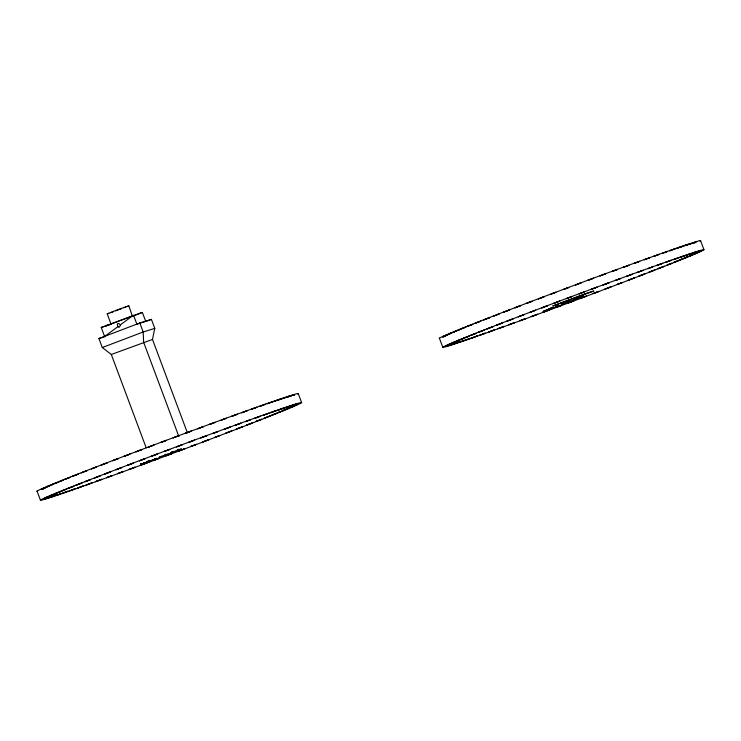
<?xml version="1.0" encoding="UTF-8"?>
<svg xmlns="http://www.w3.org/2000/svg" width="741" height="741" viewBox="0 0 741 741"><rect width="100%" height="100%" fill="white"/><g stroke="black" fill="none" stroke-linecap="round" stroke-linejoin="round"><path stroke-width="1.11" d="M187.38 432.763L152.489 339.443L154.776 328.383L151.405 319.38L139.817 322.983L98.914 338.526L102.286 347.529L111.307 354.485L146.199 447.805M547.664 309.571C554.175 306.82 553.157 308.682 546.951 310.322L551.341 308.775L550.924 307.932L551.304 308.784M141.466 464.172L141.8 463.458L141.957 463.996L140.605 464.45L141.688 463.968M117.93 326.651L104.601 336.46L101.23 327.457L142.355 312.433L145.755 321.427L136.881 324.188L133.5 315.194L120.375 324.845C118.458 332.45 114.735 319.288 120.375 324.845M144.004 463.218L144.652 462.949L141.531 464.088L143.198 463.542M143.921 463.264C138.234 465.302 149.673 461.134 143.309 463.403M111.493 323.863L110.993 323.993L107.204 313.86L117.523 309.775L128.804 305.764L132.352 316.046M128.804 305.764L127.6 306.329M110.993 323.993L130.907 316.426M283.646 398.306L284.989 397.75M141.846 464.005L141.522 463.523L140.392 463.996L141.79 463.542M154.323 459.689L152.702 460.272L155.425 459.272L155.193 458.762C158.685 458.586 148.848 461.402 152.961 460.078M68.005 488.421L73.804 486.253M73.813 486.263L68.015 488.43M153.461 460.43L159.269 458.262L153.47 460.439M476.157 333.348L470.35 335.525L476.148 333.339M555.806 307.515L561.604 305.348L555.815 307.534M148.237 447.194L154.045 445.026L148.237 447.203M157.407 454.048L151.609 456.215L157.407 454.029M553.944 303.291L559.751 301.115L553.944 303.301M685.758 257.433L688.278 256.442M279.32 399.677L280.413 399.232M669.66 250.819L673.041 249.504M681.655 246.772L682.22 246.531M696.688 241.899L696.383 241.955M442.72 337.183L442.886 337.174M623.413 267.279L623.579 267.279M289.425 396.157L285.933 397.5M155.193 458.762L155.99 459.031C159.037 457.957 154.017 459.596 156.156 458.957M177.673 450.352L177.479 449.889L178.859 449.361L177.544 450.408L181.545 448.926L178.544 450.093C177.655 449.685 182.499 448.944 179.266 449.815M579.712 297.039L580.342 296.789L579.879 297.493L579.712 297.039L583.88 296.03L578.554 297.965L582.954 296.409L580.509 297.243M465.765 327.189L460.022 329.319L465.876 327.133M155.258 458.827L155.99 458.512L156.008 459.05L153.257 459.568M634.055 263.435L639.77 261.314L634.259 263.407M86.762 470.822C88.679 469.942 75.443 474.981 84.15 471.822M292.176 395.379L292.343 395.268M173.551 437.69L173.061 437.903L173.792 437.672M575.553 284.924L581.24 282.812L578.119 284.035M172.533 452.362L172.014 452.538L173.014 452.205L171.097 452.89L171.662 452.093L175.793 451.149L171.829 452.547M574.544 299.559C571.487 300.448 577.406 299.123 576.72 298.178M287.295 397.148L287.119 397.269M520.636 305.681L514.828 307.848L517.477 306.922M69.886 477.491L70.451 477.26L64.634 479.418L69.358 477.704M285.118 397.509L283.377 398.223M686.907 244.845L687.472 244.613L684.906 245.503M444.081 336.164L443.489 336.414L444.044 336.247M448.685 334.515L449.296 334.247L448.194 334.617M147.413 461.8L146.079 462.319L148.357 461.448M550.822 308.534L551.693 308.182L548.414 309.414L552.953 307.774L552.286 308.043M96.256 467.117C97.831 466.321 86.901 470.591 93.533 468.164M56.974 482.743C58.845 481.835 47.674 486.189 54.223 483.799M459.726 329.671L458.753 330.06M159.519 457.188L161.899 456.299M160.454 456.845L160.88 456.678M561.854 304.273L564.244 303.384M562.789 303.93L563.225 303.773M575.979 298.521L576.693 298.243L575.136 298.808M577.267 298.567L578.128 298.234L574.358 299.633L576.859 298.697M45.609 487.365L43.914 488.087M48.526 486.374L49.258 486.068L46.359 487.087M552.156 308.034L552.267 308.006M274.235 401.335L279.672 399.334L278.773 399.714M579.453 297.623L580.555 296.696M694.021 242.668L694.993 242.27L693.669 242.705M689.639 244.234L690.742 243.798M155.842 458.605L156.768 458.707M576.961 298.16L575.581 298.679M575.349 299.299L577.137 298.604M51.898 484.883L52.917 484.457L51.657 484.883M454.752 331.764L453.585 332.218M147.524 461.912L149.497 461.134L149.663 461.587L143.949 463.699L149.663 461.587M548.053 310.238L552.008 308.673L546.293 310.785L550.85 308.608L546.117 310.331M556.204 306.357L557.241 306.459L554.036 307.654L559.474 305.681L555.898 306.987L557.047 306.617M42.293 488.856L41.144 489.329L44.395 488.18M214.149 422.75L215.223 422.314L209.397 424.482L213.501 423M171.727 452.631L170.615 453.02L173.996 451.732L173.311 452.019M498.045 314.425L499.23 313.934L496.766 314.795M178.238 449.75L179.007 449.444M177.479 449.889L177.96 450.213L176.21 450.88L178.84 449.898M574.099 299.679L572.96 300.105L574.942 299.383M123.83 307.821L125.989 306.978M77.045 474.648L78.389 474.092L72.544 476.278L75.332 475.176M447.249 334.728L445.915 335.256L447.342 334.793M293.871 395.259L294.473 395.027M623.839 267.112L628.952 265.232L626.201 266.325M691.066 243.53L689.788 244.021M546.339 310.303L546.997 310.034L542.949 311.535L547.923 309.682L544.107 311.118L545.645 310.488M86.262 471.017L84.909 471.535M450.259 333.7L450.871 333.459M443.257 336.71L443.887 336.47M291.685 395.583L290.333 396.102M680.497 247.04L682.007 246.42L679.136 247.438M149.951 460.958L150.608 460.689L147.589 461.838M557.843 306.32L558.501 306.052L557.825 306.283M174.052 437.486L178.905 435.727L176.173 436.681M45.136 487.902L45.785 487.643M263.842 404.892L265.51 404.225L262.823 405.17M615.845 270.095L617.559 269.4L611.742 271.567L615.104 270.372M682.748 246.318L684.138 245.79M686.379 245.058L684.99 245.586M171.588 452.14L172.134 452.445M95.7 467.339L94.292 467.877M224.606 418.952C230.673 416.609 218.688 420.953 221.744 420.017M444.628 335.951L447.536 334.858M443.729 336.775L444.415 336.516M292.732 395.444L294.566 394.712L292.862 395.286M692.289 243.474L692.955 243.215M695.743 242.279L694.326 242.816M148.487 461.439L151.59 460.318L148.015 461.624L147.765 461.152M154.035 459.716L154.906 459.374L153.832 459.809M56.409 482.965L54.982 483.512M47.924 486.605L46.479 487.161M278.162 399.945L276.689 400.501M687.333 244.836L688.778 244.289M173.403 452.038L174.515 451.602L172.533 452.297L172.366 451.843M551.156 308.423L553.925 307.404L551.776 308.191L551.526 307.737M132.676 316.111L142.355 312.433M146.023 321.418L151.405 319.38M102.286 347.529L143.18 331.987L154.776 328.383M111.307 354.485L152.489 339.443M41.542 489.384L42.265 489.106M43.534 488.745L44.256 488.467M665.455 252.255C671.957 249.791 661.065 253.663 662.695 253.274M288.406 396.713L289.129 396.435M693.391 242.918L691.464 243.52M552.064 307.867L551.026 308.886M570.366 301.17L565.902 302.736L568.393 301.782L568.227 301.337M552.23 308.312L551.285 308.784M148.997 461.689L144.606 463.236C146.977 461.393 151.192 462.134 148.728 461.152M553.092 293.288C545.496 296.289 561.465 290.111 553.87 293.121M497.378 314.684L493.423 316.092L495.136 315.518M126.748 455.289C116.541 459.346 137.363 451.186 127.156 455.252M456.845 330.662L454.205 331.699L455.835 331.153M457.327 330.597L458.058 330.319M446.73 335.265L447.471 334.988M42.959 488.606L45.849 487.532M281.071 398.982L284.915 397.574M290.62 396.12L291.361 395.842M532.455 311.377C522.248 315.444 543.07 307.283 532.862 311.34M650.024 267.834C642.28 270.891 658.564 264.602 650.718 267.686M675.644 258.804C667.484 261.999 684.286 255.534 676.125 258.739M58.354 492.515C66.523 489.31 49.703 495.785 57.872 492.58M247.679 420.749C239.945 423.796 256.219 417.507 248.383 420.601M449.407 344.417C441.506 347.529 458.003 341.156 450.102 344.269M47.063 497.331C39.19 500.425 55.668 494.071 47.767 497.183M575.183 298.845L575.692 298.651M574.71 299.429L576.359 298.845L574.877 299.383M551.258 307.821L551.489 308.349L549.489 309.09L552.212 308.089M293.26 406.133C283.053 410.199 303.875 402.039 293.668 406.096M669.225 264.194C661.139 267.371 677.858 260.925 669.781 264.102M689.047 256.266L691.566 255.275L685.758 257.442M149.877 461.004L147.153 462.004L148.774 461.411M280.913 411.45C270.289 415.627 292.047 407.189 281.098 411.496M583.315 297.197C573.025 301.254 593.791 293.177 583.797 297.132M619.411 283.534C611.538 286.628 628.016 280.274 620.115 283.386M217.076 436.44C209.203 439.543 225.672 433.189 217.771 436.301M119.421 309.497L121.274 308.793M506.696 310.951C495.553 315.342 517.876 306.663 506.742 311.053M679.793 247.309L676.153 248.605L677.57 248.133M447.944 334.46L449.574 333.959M200.468 427.798L203.414 426.64L197.56 428.835L199.718 428.085M75.601 475.194L76.351 474.907M253.996 408.282L251.153 409.403L256.979 407.226L254.117 408.356M42.07 489.43L42.83 489.143M285.683 397.482L289.361 396.148M510.058 319.955C498.915 324.345 521.238 315.666 510.104 320.056M569.153 297.53L566.319 298.651L572.172 296.456L569.338 297.576M606.212 283.766C595.051 288.156 617.364 279.487 606.175 283.896M166.808 450.445L163.983 451.565L169.837 449.37L167.003 450.491M203.868 436.681C192.706 441.071 215.029 432.401 203.84 436.81M78.703 484.179C68.052 488.375 89.893 479.899 78.963 484.197M289.805 406.207C279.07 410.44 301.041 401.9 290.064 406.225M467.2 339.424C456.706 343.565 478.204 335.21 467.395 339.471M545.533 310.627L546.256 310.349M661.092 267.529C672.291 263.129 649.931 271.808 661.12 267.399M452.566 332.487L449.416 333.719L450.676 333.302M445.119 336.118L445.878 335.83M263.12 405.17L259.693 406.392L260.925 405.985M49.767 485.688L50.527 485.411M282.645 398.501L281.145 399.056M115.679 310.887L118.495 309.849M529.852 302.087L526.369 303.449L532.214 301.263L530.575 301.828M456.558 330.884L459.837 329.588M223.856 419.239L222.374 419.786M575.479 298.66L576.461 298.855M551.471 307.858L551.323 307.895M563.456 303.662L563.994 303.467M556.185 306.931C552.703 308.312 560.159 305.403 557.325 306.459M161.112 456.576L161.658 456.373M602.841 274.763L605.758 273.735L599.895 275.921L601.349 275.43M540.402 298.188L544.172 296.733L538.318 298.91L539.717 298.438M602.053 275.17L602.813 274.892M486.809 318.676C497.183 315.045 476.111 322.548 486.485 318.908M678.274 247.874L679.034 247.596M692.224 243.243L692.983 242.965M448.703 334.172L450.787 333.413M694.706 242.807L695.466 242.52M448.055 334.524L448.814 334.247M138.993 450.639C148.626 447.221 129.61 454.066 138.067 451.102M104.351 463.866C115.263 459.994 93.134 467.96 104.398 463.959M60.66 481.057L63.541 480.038L58.048 482.122M60.558 481.205L58.502 481.956M289.564 396.389L288.129 396.917M289.888 396.148L291.324 395.62M43.024 488.819L43.775 488.541M42.024 489.31L42.774 489.032M490.172 327.679C500.555 324.049 479.473 331.551 489.857 327.92M482.539 334.089L485.355 333.098L479.529 335.275L482.363 334.265M280.061 409.514L277.18 410.523L283.034 408.337L280.163 409.356M534.28 315.518C523.461 319.343 545.395 311.47 534.604 315.286M571.172 301.735L574.053 300.726L568.282 302.893L571.07 301.893M607.944 287.897C619.263 283.868 596.709 292.01 608.055 287.971M64.032 490.06L66.903 489.041L61.049 491.227L63.93 490.218M293.251 405.151C303.634 401.52 282.553 409.023 292.936 405.392M290.574 407.383L293.417 406.383L287.564 408.56L290.398 407.559M179.09 449.361L177.377 449.954M149.154 461.254L147.876 461.717M205.6 440.812C216.956 436.782 194.364 444.915 205.72 440.886M168.837 454.65L171.708 453.631L165.854 455.817L168.735 454.807M518.015 306.607L520.404 305.746M664.696 252.542L663.269 253.07M684.221 245.873L682.813 246.392M451.352 333.061L452.103 332.783M445.971 335.553L444.581 336.062M175.784 436.949L174.348 437.477M261.61 405.735L262.351 405.457M50.981 485.123L47.081 486.633L49.017 485.966M617.707 279.663C609.732 282.497 626.34 276.476 618.318 279.32M581.88 292.778C590.16 289.833 573.21 295.983 581.49 293.038M688.269 254.506C695.984 251.783 679.868 257.609 687.592 254.885M450.343 344.806C458.355 341.971 441.71 347.992 449.722 345.158M575.266 298.725L576.192 298.401M215.983 432.225C223.995 429.391 207.36 435.412 215.372 432.577M47.998 497.72C56.01 494.886 39.375 500.907 47.387 498.063M58.724 494.534C50.444 497.48 67.412 491.32 59.123 494.266M625.432 266.612L624.079 267.103M687.555 244.854L690.881 243.52M694.465 242.65L695.197 242.381M692.826 243.372L693.567 243.104M654.979 255.988L659.323 254.311L653.497 256.497L654.368 256.21M444.359 336.395L443.081 336.859M275.93 400.788L274.633 401.252M293.121 395.435L294.446 394.953M45.72 487.439L44.395 487.921M577.378 284.312L575.692 284.915M691.158 243.752L689.89 244.206M453.316 332.218L454.566 331.764M576.646 298.799L575.85 298.484L575.748 299.132M156.601 458.262L155.314 458.744M673.764 249.245L675.431 248.661L669.762 250.81M268.279 403.428L273.096 401.576L267.26 403.771L267.77 403.604M110.715 312.693L113.03 311.859M285.22 397.769L283.775 398.269M563.892 289.333L568.81 287.452L563.392 289.509M446.814 335.377L447.397 335.173M154.304 459.568L155.832 459.012L155.582 458.586L155.777 459.124M644.661 259.665L649.913 257.664L644.29 259.795M280.478 399.297L279.329 399.695M682.266 246.586L681.664 246.781M108.899 313.332L107.204 313.86M101.23 327.457L110.094 324.697M98.914 338.526L105.241 336.553M579.879 297.493L580.601 297.271M571.774 300.633L568.31 301.967M563.067 303.875L564.568 303.301M565.457 303.032L561.113 304.616M562.187 304.282L563.234 303.884M165.243 454.511L167.133 454.428M169.439 453.548L165.975 454.881M168.031 454.085L163.557 455.641L166.058 454.696L165.891 454.242M160.723 456.78L162.223 456.215M163.122 455.947L158.778 457.521M159.843 457.188L160.899 456.789M132.102 316.027L132.593 315.898M700.578 240.668L703.95 249.671M579.823 296.974L580.008 297.437M576.165 298.373L576.294 298.938M576.155 298.975L575.924 298.484L575.998 299.003M575.738 298.549L575.859 299.105M556.463 306.2L556.667 306.774M551.397 307.747L551.637 308.312M439.394 338.192L442.859 347.427M298.243 393.573L301.606 402.585M139.817 322.983L143.18 331.987L143.615 342.203L178.905 436.597M178.21 449.602L178.414 450.195M173.005 452.093L172.838 451.649L172.366 452.343M154.674 458.929L154.85 459.494M154.61 458.929L154.702 459.531M148.848 461.736L148.515 461.347L148.691 461.791M148.117 461.087L148.302 461.587M140.484 463.949L140.605 464.45M37.05 491.107L40.514 500.332M439.487 338.415A139.484 2.436 -20.5 0 1 572.2 286.063A139.484 2.436 -20.5 0 1 700.032 241.131M37.152 491.329A139.484 2.436 -20.5 0 1 169.865 438.978A139.484 2.436 -20.5 0 1 297.687 394.036M247.568 410.57L241.779 412.756L247.568 410.57M94.45 478.01L100.257 475.852L94.45 478.01M117.597 473.638L123.395 471.471L117.597 473.638M292.149 405.864L297.956 403.697L292.149 405.864M496.794 325.104L502.593 322.937L496.794 325.104M519.932 320.733L525.74 318.565L519.932 320.733M694.493 252.95L700.291 250.782L694.493 252.95M74.943 488.828L69.145 491.005L74.943 488.828M477.287 335.914L471.48 338.1L477.287 335.914M91.977 482.817L86.16 485.003L91.977 482.817M494.321 329.912L488.504 332.088L494.321 329.912M51.12 497.081L56.918 494.914L51.12 497.081M185.454 433.29L191.252 431.132L185.454 433.29M188.816 442.303L194.614 440.135L188.816 442.303M264.278 418.128L270.076 415.96L264.278 418.128M453.455 344.167L459.263 342.009L453.455 344.167M587.789 280.385L593.587 278.218L587.789 280.385M591.161 289.388L596.959 287.221L591.161 289.388M178.34 451.139L184.139 448.981L178.34 451.139M276.458 410.579L270.622 412.774L276.458 410.579M457.567 340.703L463.366 338.544L457.567 340.703M127.443 465.339L133.241 463.181L127.443 465.339M692.937 254.274L698.726 252.116L692.937 254.274M43.497 499.202L49.286 497.044L43.497 499.202M224.19 429.308L229.979 427.149L224.19 429.308M236.592 428.965L242.381 426.816L236.592 428.965M445.832 346.297L451.621 344.139L445.832 346.297M626.525 276.393L632.323 274.244L626.525 276.393M638.927 276.06L644.716 273.901L638.927 276.06M254.58 418.378L260.35 416.229L254.58 418.378M656.924 265.463L662.695 263.324L656.924 265.463M141.244 464.95L147.024 462.801L141.244 464.95M474.944 323.326L480.733 321.177L474.944 323.326M478.315 332.339L484.095 330.18L478.315 332.339M543.579 312.035L549.368 309.886L543.579 312.035M689.417 254.358L695.197 252.209L689.417 254.358M62.105 493.413L67.885 491.264L62.105 493.413M160.686 442.516L166.466 440.367L160.686 442.516M680.497 259.609L686.268 257.47L680.497 259.609M46.942 497.174L52.713 495.034L46.942 497.174M449.287 344.269L455.057 342.12L449.287 344.269M104.907 473.962L110.668 471.822L104.907 473.962M106.537 477.658L112.299 475.518L106.537 477.658M292.917 405.818L298.679 403.678L292.917 405.818M508.882 324.743L514.634 322.604L508.882 324.743M695.262 252.903L701.023 250.764L695.262 252.903M83.011 486.003L77.259 488.171L83.011 486.003M47.424 498.221L53.176 496.081L47.424 498.221M255.941 421.416L261.693 419.286L255.941 421.416M449.768 345.306L455.52 343.176L449.768 345.306M463.505 338.267L469.248 336.136L463.505 338.267M685.379 255.432L679.525 257.618L685.379 255.432M139.465 460.772L145.199 458.651L139.465 460.772M541.81 307.858L547.534 305.737L541.81 307.858M690.019 255.589L695.753 253.468L690.019 255.589M43.478 498.962L49.193 496.84L43.478 498.962M231.72 416.349L237.435 414.228L231.72 416.349M235.082 425.353L240.806 423.231L235.082 425.353M225.931 433.068L231.655 430.947L225.931 433.068M445.813 346.047L451.528 343.926L445.813 346.047M637.427 272.438L643.142 270.326L637.427 272.438M628.275 280.154L633.99 278.042L628.275 280.154M263.194 415.33L268.872 413.228L263.194 415.33M665.538 262.416L671.216 260.323L665.538 262.416M84.891 481.733L90.597 479.622L84.891 481.733M129.314 469.34L135.019 467.228L129.314 469.34M692.65 253.385L698.355 251.273L692.65 253.385M176.58 446.842L182.267 444.73L176.58 446.842M271.827 415.099L277.523 412.996L271.827 415.099M458.494 342.509L464.19 340.397L458.494 342.509M674.171 262.184L679.858 260.082L674.171 262.184M50.601 495.562L56.279 493.469L50.601 495.562M190.798 446.443L196.467 444.341L190.798 446.443M452.946 342.657L458.623 340.554L452.946 342.657M593.133 293.529L598.811 291.435L593.133 293.529M112.66 460.68L118.319 458.596L112.66 460.68M116.031 469.692L121.691 467.599L116.031 469.692M96.126 481.409L101.786 479.316L96.126 481.409M292.482 406.225L298.141 404.132L292.482 406.225M518.367 316.778L524.026 314.684L518.367 316.778M498.461 328.495L504.121 326.411L498.461 328.495M694.826 253.311L700.486 251.218L694.826 253.311M246.772 425.01L252.412 422.926L246.772 425.01M649.107 272.095L654.757 270.011L649.107 272.095M288.499 406.531L282.692 408.699L288.49 406.513M467.163 326.42L472.786 324.345L467.163 326.42M283.618 410.255L289.222 408.189L283.618 410.255M105.982 325.734L108.306 324.891L105.982 325.734M585.019 293.76L552.703 306.042L593.884 291L585.019 293.76M556.491 306.329L556.435 306.329M581.518 296.946L580.888 297.178L581.518 296.984M497.832 328.847A139.484 2.436 -20.5 0 0 703.394 250.134A139.484 2.436 -20.5 0 0 518.663 316.583A139.484 2.436 -20.5 0 0 497.832 328.847M95.487 481.761A139.484 2.436 -20.5 0 0 301.059 403.048A139.484 2.436 -20.5 0 0 116.328 469.488A139.484 2.436 -20.5 0 0 95.487 481.761"/></g></svg>
